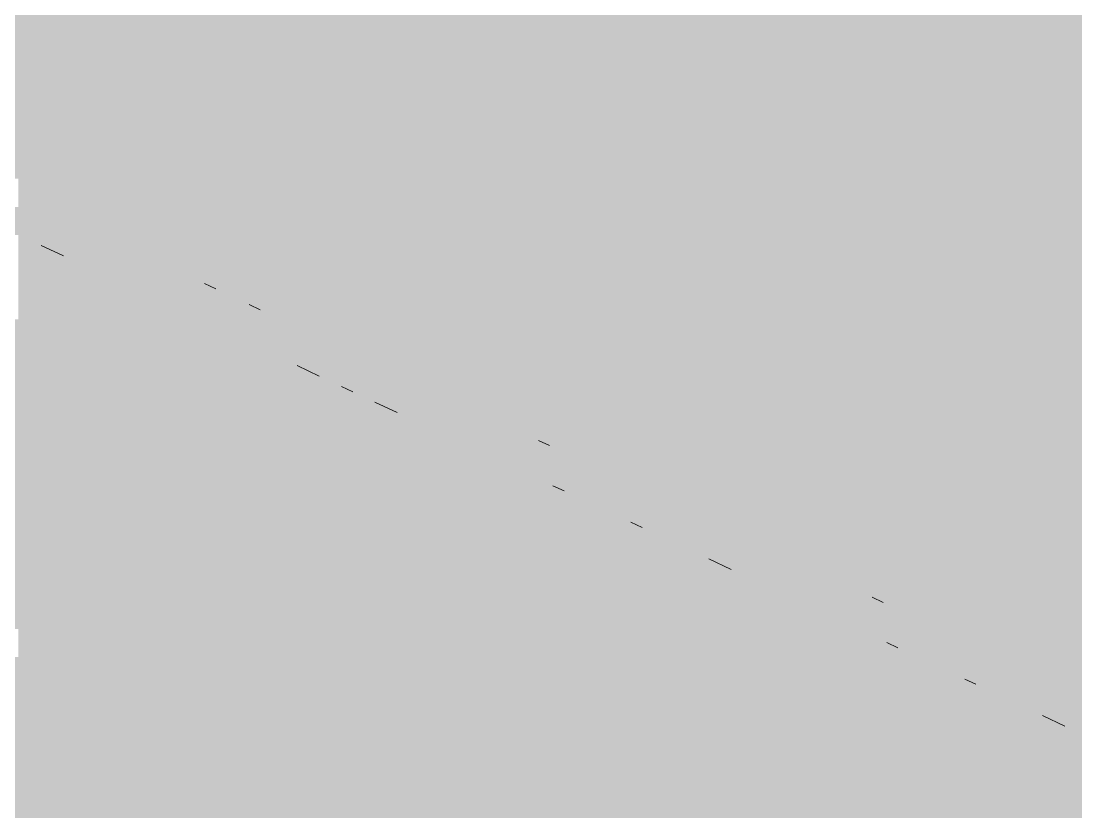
# Model space of a CAD drawing. Header units: millimetres. Extents: x 5 to 1315, y 5 to 292.
# Drawn here: x 1213.821 to 1217.435, y 90.086 to 92.795 of the extents above; entities that cross this region are included whole.
import ezdxf

# ---------------------------------------------------------------- set-up
doc = ezdxf.new("R2010")
doc.units = ezdxf.units.MM
doc.layers.add('EXISTING', color=7, linetype='Continuous')
doc.layers.add('IMAGES', color=7, linetype='Continuous')

# ---------------------------------------------------------------- blocks, each defined once
blk = doc.blocks.new('SHEET_03')
at = {"layer": 'EXISTING', "color": 250, "lineweight": 9}
for p, q in [((313.8895, 92.0261), (313.9657, 91.9903)), ((314.4875, 91.8773), (314.4494, 91.8952)), ((314.64, 91.8057), (314.6019, 91.8236)), ((314.7663, 91.6145), (314.8426, 91.5787)), ((314.9188, 91.5429), (314.957, 91.525)), ((315.0332, 91.4892), (315.1095, 91.4534)), ((315.6312, 91.3404), (315.5931, 91.3583)), ((315.6432, 91.2028), (315.6813, 91.1849)), ((315.9101, 91.0775), (315.9482, 91.0596)), ((316.1769, 90.9522), (316.2532, 90.9164)), ((316.7749, 90.8034), (316.7368, 90.8213)), ((316.7869, 90.6659), (316.8251, 90.648)), ((317.0538, 90.5406), (317.0919, 90.5227)), ((317.3207, 90.4153), (317.3969, 90.3795))]:
    blk.add_line(p, q, dxfattribs=at)
at = {"layer": 'IMAGES', "color": 7}
for points in [[(312.9436, 92.7366), (318.9182, 92.7366), (312.9436, 92.833), (318.9182, 92.833)], [(313.1364, 92.6402), (319.0145, 92.6402), (313.1364, 92.7366), (319.0145, 92.7366)], [(313.3291, 92.5438), (319.3036, 92.5438), (313.3291, 92.6402), (319.3036, 92.6402)], [(313.5218, 92.4474), (319.4, 92.4474), (313.5218, 92.5438), (319.4, 92.5438)], [(313.7145, 92.351), (319.4964, 92.351), (313.7145, 92.4474), (319.4964, 92.4474)], [(313.7145, 92.2546), (314.0036, 92.2546), (313.7145, 92.351), (314.0036, 92.351)], [(314.0036, 92.2546), (319.8818, 92.2546), (314.0036, 92.351), (319.8818, 92.351)], [(313.8109, 92.1582), (314.0036, 92.1582), (313.8109, 92.2546), (314.0036, 92.2546)], [(314.0036, 92.1582), (314.1964, 92.1582), (314.0036, 92.2546), (314.1964, 92.2546)], [(314.1964, 92.1582), (319.9782, 92.1582), (314.1964, 92.2546), (319.9782, 92.2546)], [(313.6182, 92.0618), (314.0036, 92.0618), (313.6182, 92.1582), (314.0036, 92.1582)], [(314.0036, 92.0618), (314.1, 92.0618), (314.0036, 92.1582), (314.1, 92.1582)], [(314.1, 92.0618), (314.1964, 92.0618), (314.1, 92.1582), (314.1964, 92.1582)], [(314.1964, 92.0618), (314.3891, 92.0618), (314.1964, 92.1582), (314.3891, 92.1582)], [(314.3891, 92.0618), (320.1709, 92.0618), (314.3891, 92.1582), (320.1709, 92.1582)], [(313.8109, 91.9654), (313.9073, 91.9654), (313.8109, 92.0618), (313.9073, 92.0618)], [(313.9073, 91.9654), (314.1, 91.9654), (313.9073, 92.0618), (314.1, 92.0618)], [(314.1, 91.9654), (314.1964, 91.9654), (314.1, 92.0618), (314.1964, 92.0618)], [(314.1964, 91.9654), (314.2927, 91.9654), (314.1964, 92.0618), (314.2927, 92.0618)], [(314.2927, 91.9654), (314.3891, 91.9654), (314.2927, 92.0618), (314.3891, 92.0618)], [(314.3891, 91.9654), (314.5818, 91.9654), (314.3891, 92.0618), (314.5818, 92.0618)], [(314.5818, 91.9654), (320.46, 91.9654), (314.5818, 92.0618), (320.46, 92.0618)], [(313.8109, 91.869), (313.9073, 91.869), (313.8109, 91.9654), (313.9073, 91.9654)], [(313.9073, 91.869), (314.1, 91.869), (313.9073, 91.9654), (314.1, 91.9654)], [(314.1, 91.869), (314.3891, 91.869), (314.1, 91.9654), (314.3891, 91.9654)], [(314.3891, 91.869), (314.4855, 91.869), (314.3891, 91.9654), (314.4855, 91.9654)], [(314.4855, 91.869), (314.5818, 91.869), (314.4855, 91.9654), (314.5818, 91.9654)], [(314.5818, 91.869), (314.6782, 91.869), (314.5818, 91.9654), (314.6782, 91.9654)], [(314.6782, 91.869), (314.7745, 91.869), (314.6782, 91.9654), (314.7745, 91.9654)], [(314.7745, 91.869), (320.5564, 91.869), (314.7745, 91.9654), (320.5564, 91.9654)], [(313.8109, 91.7726), (314.0036, 91.7726), (313.8109, 91.869), (314.0036, 91.869)], [(314.0036, 91.7726), (314.1, 91.7726), (314.0036, 91.869), (314.1, 91.869)], [(314.1, 91.7726), (314.1964, 91.7726), (314.1, 91.869), (314.1964, 91.869)], [(314.1964, 91.7726), (314.2927, 91.7726), (314.1964, 91.869), (314.2927, 91.869)], [(314.2927, 91.7726), (314.4855, 91.7726), (314.2927, 91.869), (314.4855, 91.869)], [(314.4855, 91.7726), (314.5818, 91.7726), (314.4855, 91.869), (314.5818, 91.869)], [(314.5818, 91.7726), (314.6782, 91.7726), (314.5818, 91.869), (314.6782, 91.869)], [(314.6782, 91.7726), (314.7745, 91.7726), (314.6782, 91.869), (314.7745, 91.869)], [(314.7745, 91.7726), (314.8709, 91.7726), (314.7745, 91.869), (314.8709, 91.869)], [(314.8709, 91.7726), (314.9673, 91.7726), (314.8709, 91.869), (314.9673, 91.869)], [(314.9673, 91.7726), (321.2309, 91.7726), (314.9673, 91.869), (321.2309, 91.869)], [(311.4982, 91.6762), (314.0036, 91.6762), (311.4982, 91.7726), (314.0036, 91.7726)], [(314.0036, 91.6762), (314.1, 91.6762), (314.0036, 91.7726), (314.1, 91.7726)], [(314.1, 91.6762), (314.1964, 91.6762), (314.1, 91.7726), (314.1964, 91.7726)], [(314.1964, 91.6762), (314.2927, 91.6762), (314.1964, 91.7726), (314.2927, 91.7726)], [(314.2927, 91.6762), (314.3891, 91.6762), (314.2927, 91.7726), (314.3891, 91.7726)], [(314.3891, 91.6762), (314.4855, 91.6762), (314.3891, 91.7726), (314.4855, 91.7726)], [(314.4855, 91.6762), (314.7745, 91.6762), (314.4855, 91.7726), (314.7745, 91.7726)], [(314.7745, 91.6762), (314.8709, 91.6762), (314.7745, 91.7726), (314.8709, 91.7726)], [(314.8709, 91.6762), (314.9673, 91.6762), (314.8709, 91.7726), (314.9673, 91.7726)], [(314.9673, 91.6762), (315.16, 91.6762), (314.9673, 91.7726), (315.16, 91.7726)], [(315.16, 91.6762), (321.1345, 91.6762), (315.16, 91.7726), (321.1345, 91.7726)], [(311.98, 91.5798), (314.1964, 91.5798), (311.98, 91.6762), (314.1964, 91.6762)], [(314.1964, 91.5798), (314.2927, 91.5798), (314.1964, 91.6762), (314.2927, 91.6762)], [(314.2927, 91.5798), (314.3891, 91.5798), (314.2927, 91.6762), (314.3891, 91.6762)], [(314.3891, 91.5798), (314.4855, 91.5798), (314.3891, 91.6762), (314.4855, 91.6762)], [(314.4855, 91.5798), (314.5818, 91.5798), (314.4855, 91.6762), (314.5818, 91.6762)], [(314.5818, 91.5798), (314.6782, 91.5798), (314.5818, 91.6762), (314.6782, 91.6762)], [(314.6782, 91.5798), (314.8709, 91.5798), (314.6782, 91.6762), (314.8709, 91.6762)], [(314.8709, 91.5798), (314.9673, 91.5798), (314.8709, 91.6762), (314.9673, 91.6762)], [(314.9673, 91.5798), (315.0636, 91.5798), (314.9673, 91.6762), (315.0636, 91.6762)], [(315.0636, 91.5798), (315.16, 91.5798), (315.0636, 91.6762), (315.16, 91.6762)], [(315.16, 91.5798), (315.4491, 91.5798), (315.16, 91.6762), (315.4491, 91.6762)], [(315.4491, 91.5798), (321.3273, 91.5798), (315.4491, 91.6762), (321.3273, 91.6762)], [(312.0764, 91.4834), (314.3891, 91.4834), (312.0764, 91.5798), (314.3891, 91.5798)], [(314.3891, 91.4834), (314.4855, 91.4834), (314.3891, 91.5798), (314.4855, 91.5798)], [(314.4855, 91.4834), (314.5818, 91.4834), (314.4855, 91.5798), (314.5818, 91.5798)], [(314.5818, 91.4834), (314.6782, 91.4834), (314.5818, 91.5798), (314.6782, 91.5798)], [(314.6782, 91.4834), (314.7745, 91.4834), (314.6782, 91.5798), (314.7745, 91.5798)], [(314.7745, 91.4834), (314.8709, 91.4834), (314.7745, 91.5798), (314.8709, 91.5798)], [(314.8709, 91.4834), (315.16, 91.4834), (314.8709, 91.5798), (315.16, 91.5798)], [(315.16, 91.4834), (315.2564, 91.4834), (315.16, 91.5798), (315.2564, 91.5798)], [(315.2564, 91.4834), (315.3527, 91.4834), (315.2564, 91.5798), (315.3527, 91.5798)], [(315.3527, 91.4834), (315.4491, 91.4834), (315.3527, 91.5798), (315.4491, 91.5798)], [(315.4491, 91.4834), (315.5455, 91.4834), (315.4491, 91.5798), (315.5455, 91.5798)], [(315.5455, 91.4834), (321.7127, 91.4834), (315.5455, 91.5798), (321.7127, 91.5798)], [(312.4618, 91.387), (314.5818, 91.387), (312.4618, 91.4834), (314.5818, 91.4834)], [(314.5818, 91.387), (314.6782, 91.387), (314.5818, 91.4834), (314.6782, 91.4834)], [(314.6782, 91.387), (314.8709, 91.387), (314.6782, 91.4834), (314.8709, 91.4834)], [(314.8709, 91.387), (314.9673, 91.387), (314.8709, 91.4834), (314.9673, 91.4834)], [(314.9673, 91.387), (315.0636, 91.387), (314.9673, 91.4834), (315.0636, 91.4834)], [(315.0636, 91.387), (315.3527, 91.387), (315.0636, 91.4834), (315.3527, 91.4834)], [(315.3527, 91.387), (315.4491, 91.387), (315.3527, 91.4834), (315.4491, 91.4834)], [(315.4491, 91.387), (315.5455, 91.387), (315.4491, 91.4834), (315.5455, 91.4834)], [(315.5455, 91.387), (315.6418, 91.387), (315.5455, 91.4834), (315.6418, 91.4834)], [(315.6418, 91.387), (315.7382, 91.387), (315.6418, 91.4834), (315.7382, 91.4834)], [(315.7382, 91.387), (315.8345, 91.387), (315.7382, 91.4834), (315.8345, 91.4834)], [(315.8345, 91.387), (321.7127, 91.387), (315.8345, 91.4834), (321.7127, 91.4834)], [(312.5582, 91.2906), (314.8709, 91.2906), (312.5582, 91.387), (314.8709, 91.387)], [(314.8709, 91.2906), (314.9673, 91.2906), (314.8709, 91.387), (314.9673, 91.387)], [(314.9673, 91.2906), (315.0636, 91.2906), (314.9673, 91.387), (315.0636, 91.387)], [(315.0636, 91.2906), (315.16, 91.2906), (315.0636, 91.387), (315.16, 91.387)], [(315.16, 91.2906), (315.2564, 91.2906), (315.16, 91.387), (315.2564, 91.387)], [(315.2564, 91.2906), (315.3527, 91.2906), (315.2564, 91.387), (315.3527, 91.387)], [(315.3527, 91.2906), (315.5455, 91.2906), (315.3527, 91.387), (315.5455, 91.387)], [(315.5455, 91.2906), (315.6418, 91.2906), (315.5455, 91.387), (315.6418, 91.387)], [(315.6418, 91.2906), (315.7382, 91.2906), (315.6418, 91.387), (315.7382, 91.387)], [(315.7382, 91.2906), (315.8345, 91.2906), (315.7382, 91.387), (315.8345, 91.387)], [(315.8345, 91.2906), (315.9309, 91.2906), (315.8345, 91.387), (315.9309, 91.387)], [(315.9309, 91.2906), (316.0273, 91.2906), (315.9309, 91.387), (316.0273, 91.387)], [(316.0273, 91.2906), (321.8091, 91.2906), (316.0273, 91.387), (321.8091, 91.387)], [(312.6545, 91.1942), (314.9673, 91.1942), (312.6545, 91.2906), (314.9673, 91.2906)], [(314.9673, 91.1942), (315.2564, 91.1942), (314.9673, 91.2906), (315.2564, 91.2906)], [(315.2564, 91.1942), (315.3527, 91.1942), (315.2564, 91.2906), (315.3527, 91.2906)], [(315.3527, 91.1942), (315.4491, 91.1942), (315.3527, 91.2906), (315.4491, 91.2906)], [(315.4491, 91.1942), (315.5455, 91.1942), (315.4491, 91.2906), (315.5455, 91.2906)], [(315.5455, 91.1942), (315.7382, 91.1942), (315.5455, 91.2906), (315.7382, 91.2906)], [(315.7382, 91.1942), (315.8345, 91.1942), (315.7382, 91.2906), (315.8345, 91.2906)], [(315.8345, 91.1942), (315.9309, 91.1942), (315.8345, 91.2906), (315.9309, 91.2906)], [(315.9309, 91.1942), (316.0273, 91.1942), (315.9309, 91.2906), (316.0273, 91.2906)], [(316.0273, 91.1942), (316.1236, 91.1942), (316.0273, 91.2906), (316.1236, 91.2906)], [(316.1236, 91.1942), (316.3164, 91.1942), (316.1236, 91.2906), (316.3164, 91.2906)], [(316.3164, 91.1942), (322.2909, 91.1942), (316.3164, 91.2906), (322.2909, 91.2906)], [(313.04, 91.0978), (315.3527, 91.0978), (313.04, 91.1942), (315.3527, 91.1942)], [(315.3527, 91.0978), (315.4491, 91.0978), (315.3527, 91.1942), (315.4491, 91.1942)], [(315.4491, 91.0978), (315.5455, 91.0978), (315.4491, 91.1942), (315.5455, 91.1942)], [(315.5455, 91.0978), (315.6418, 91.0978), (315.5455, 91.1942), (315.6418, 91.1942)], [(315.6418, 91.0978), (315.9309, 91.0978), (315.6418, 91.1942), (315.9309, 91.1942)], [(315.9309, 91.0978), (316.0273, 91.0978), (315.9309, 91.1942), (316.0273, 91.1942)], [(316.0273, 91.0978), (316.1236, 91.0978), (316.0273, 91.1942), (316.1236, 91.1942)], [(316.1236, 91.0978), (316.3164, 91.0978), (316.1236, 91.1942), (316.3164, 91.1942)], [(316.3164, 91.0978), (316.4127, 91.0978), (316.3164, 91.1942), (316.4127, 91.1942)], [(316.4127, 91.0978), (322.2909, 91.0978), (316.4127, 91.1942), (322.2909, 91.1942)], [(313.1364, 91.0014), (315.4491, 91.0014), (313.1364, 91.0978), (315.4491, 91.0978)], [(315.4491, 91.0014), (315.6418, 91.0014), (315.4491, 91.0978), (315.6418, 91.0978)], [(315.6418, 91.0014), (315.7382, 91.0014), (315.6418, 91.0978), (315.7382, 91.0978)], [(315.7382, 91.0014), (315.8345, 91.0014), (315.7382, 91.0978), (315.8345, 91.0978)], [(315.8345, 91.0014), (315.9309, 91.0014), (315.8345, 91.0978), (315.9309, 91.0978)], [(315.9309, 91.0014), (316.22, 91.0014), (315.9309, 91.0978), (316.22, 91.0978)], [(316.22, 91.0014), (316.3164, 91.0014), (316.22, 91.0978), (316.3164, 91.0978)], [(316.3164, 91.0014), (316.4127, 91.0014), (316.3164, 91.0978), (316.4127, 91.0978)], [(316.4127, 91.0014), (316.6055, 91.0014), (316.4127, 91.0978), (316.6055, 91.0978)], [(316.6055, 91.0014), (322.3873, 91.0014), (316.6055, 91.0978), (322.3873, 91.0978)], [(313.2327, 90.905), (315.6418, 90.905), (313.2327, 91.0014), (315.6418, 91.0014)], [(315.6418, 90.905), (315.7382, 90.905), (315.6418, 91.0014), (315.7382, 91.0014)], [(315.7382, 90.905), (315.8345, 90.905), (315.7382, 91.0014), (315.8345, 91.0014)], [(315.8345, 90.905), (315.9309, 90.905), (315.8345, 91.0014), (315.9309, 91.0014)], [(315.9309, 90.905), (316.0273, 90.905), (315.9309, 91.0014), (316.0273, 91.0014)], [(316.0273, 90.905), (316.4127, 90.905), (316.0273, 91.0014), (316.4127, 91.0014)], [(316.4127, 90.905), (316.5091, 90.905), (316.4127, 91.0014), (316.5091, 91.0014)], [(316.5091, 90.905), (316.6055, 90.905), (316.5091, 91.0014), (316.6055, 91.0014)], [(316.6055, 90.905), (316.7982, 90.905), (316.6055, 91.0014), (316.7982, 91.0014)], [(316.7982, 90.905), (316.8945, 90.905), (316.7982, 91.0014), (316.8945, 91.0014)], [(316.8945, 90.905), (322.8691, 90.905), (316.8945, 91.0014), (322.8691, 91.0014)], [(313.1364, 90.8086), (315.8345, 90.8086), (313.1364, 90.905), (315.8345, 90.905)], [(315.8345, 90.8086), (316.0273, 90.8086), (315.8345, 90.905), (316.0273, 90.905)], [(316.0273, 90.8086), (316.1236, 90.8086), (316.0273, 90.905), (316.1236, 90.905)], [(316.1236, 90.8086), (316.22, 90.8086), (316.1236, 90.905), (316.22, 90.905)], [(316.22, 90.8086), (316.3164, 90.8086), (316.22, 90.905), (316.3164, 90.905)], [(316.3164, 90.8086), (316.4127, 90.8086), (316.3164, 90.905), (316.4127, 90.905)], [(316.4127, 90.8086), (316.6055, 90.8086), (316.4127, 90.905), (316.6055, 90.905)], [(316.6055, 90.8086), (316.7018, 90.8086), (316.6055, 90.905), (316.7018, 90.905)], [(316.7018, 90.8086), (316.7982, 90.8086), (316.7018, 90.905), (316.7982, 90.905)], [(316.7982, 90.8086), (316.8945, 90.8086), (316.7982, 90.905), (316.8945, 90.905)], [(316.8945, 90.8086), (317.0873, 90.8086), (316.8945, 90.905), (317.0873, 90.905)], [(317.0873, 90.8086), (322.8691, 90.8086), (317.0873, 90.905), (322.8691, 90.905)], [(313.1364, 90.7122), (316.0273, 90.7122), (313.1364, 90.8086), (316.0273, 90.8086)], [(316.0273, 90.7122), (316.1236, 90.7122), (316.0273, 90.8086), (316.1236, 90.8086)], [(316.1236, 90.7122), (316.3164, 90.7122), (316.1236, 90.8086), (316.3164, 90.8086)], [(316.3164, 90.7122), (316.4127, 90.7122), (316.3164, 90.8086), (316.4127, 90.8086)], [(316.4127, 90.7122), (316.5091, 90.7122), (316.4127, 90.8086), (316.5091, 90.8086)], [(316.5091, 90.7122), (316.7982, 90.7122), (316.5091, 90.8086), (316.7982, 90.8086)], [(316.7982, 90.7122), (316.8945, 90.7122), (316.7982, 90.8086), (316.8945, 90.8086)], [(316.8945, 90.7122), (316.9909, 90.7122), (316.8945, 90.8086), (316.9909, 90.8086)], [(316.9909, 90.7122), (317.0873, 90.7122), (316.9909, 90.8086), (317.0873, 90.8086)], [(317.0873, 90.7122), (317.1836, 90.7122), (317.0873, 90.8086), (317.1836, 90.8086)], [(317.1836, 90.7122), (317.28, 90.7122), (317.1836, 90.8086), (317.28, 90.8086)], [(317.28, 90.7122), (322.9655, 90.7122), (317.28, 90.8086), (322.9655, 90.8086)], [(313.8109, 90.6158), (316.3164, 90.6158), (313.8109, 90.7122), (316.3164, 90.7122)], [(316.3164, 90.6158), (316.4127, 90.6158), (316.3164, 90.7122), (316.4127, 90.7122)], [(316.4127, 90.5194), (316.5091, 90.5194), (316.4127, 90.7122), (316.5091, 90.7122)], [(316.5091, 90.6158), (316.6055, 90.6158), (316.5091, 90.7122), (316.6055, 90.7122)], [(316.6055, 90.6158), (316.7018, 90.6158), (316.6055, 90.7122), (316.7018, 90.7122)], [(316.7018, 90.6158), (316.7982, 90.6158), (316.7018, 90.7122), (316.7982, 90.7122)], [(316.7982, 90.6158), (316.9909, 90.6158), (316.7982, 90.7122), (316.9909, 90.7122)], [(316.9909, 90.6158), (317.0873, 90.6158), (316.9909, 90.7122), (317.0873, 90.7122)], [(317.0873, 90.6158), (317.1836, 90.6158), (317.0873, 90.7122), (317.1836, 90.7122)], [(317.1836, 90.6158), (317.28, 90.6158), (317.1836, 90.7122), (317.28, 90.7122)], [(317.28, 90.6158), (317.4727, 90.6158), (317.28, 90.7122), (317.4727, 90.7122)], [(312.5582, 90.5194), (314.1964, 90.5194), (312.5582, 90.6158), (314.1964, 90.6158)], [(314.1964, 90.5194), (314.2927, 90.5194), (314.1964, 90.6158), (314.2927, 90.6158)], [(314.2927, 90.5194), (316.4127, 90.5194), (314.2927, 90.6158), (316.4127, 90.6158)], [(316.5091, 90.5194), (316.7018, 90.5194), (316.5091, 90.6158), (316.7018, 90.6158)], [(316.7018, 90.5194), (316.7982, 90.5194), (316.7018, 90.6158), (316.7982, 90.6158)], [(316.7982, 90.5194), (316.8945, 90.5194), (316.7982, 90.6158), (316.8945, 90.6158)], [(316.8945, 90.5194), (317.1836, 90.5194), (316.8945, 90.6158), (317.1836, 90.6158)], [(317.1836, 90.5194), (317.28, 90.5194), (317.1836, 90.6158), (317.28, 90.6158)], [(317.28, 90.5194), (317.3764, 90.5194), (317.28, 90.6158), (317.3764, 90.6158)], [(317.3764, 90.5194), (317.4727, 90.5194), (317.3764, 90.6158), (317.4727, 90.6158)], [(312.7509, 90.423), (314.1964, 90.423), (312.7509, 90.5194), (314.1964, 90.5194)], [(314.1964, 90.423), (314.2927, 90.423), (314.1964, 90.5194), (314.2927, 90.5194)], [(314.2927, 90.423), (316.7018, 90.423), (314.2927, 90.5194), (316.7018, 90.5194)], [(316.7018, 90.423), (316.8945, 90.423), (316.7018, 90.5194), (316.8945, 90.5194)], [(316.8945, 90.423), (316.9909, 90.423), (316.8945, 90.5194), (316.9909, 90.5194)], [(316.9909, 90.423), (317.0873, 90.423), (316.9909, 90.5194), (317.0873, 90.5194)], [(317.0873, 90.423), (317.3764, 90.423), (317.0873, 90.5194), (317.3764, 90.5194)], [(317.3764, 90.423), (317.4727, 90.423), (317.3764, 90.5194), (317.4727, 90.5194)], [(312.7509, 90.3266), (314.1, 90.3266), (312.7509, 90.423), (314.1, 90.423)], [(314.1, 90.3266), (314.1964, 90.3266), (314.1, 90.423), (314.1964, 90.423)], [(314.1964, 90.3266), (314.2927, 90.3266), (314.1964, 90.423), (314.2927, 90.423)], [(314.2927, 90.3266), (314.3891, 90.3266), (314.2927, 90.423), (314.3891, 90.423)], [(314.3891, 90.3266), (316.8945, 90.3266), (314.3891, 90.423), (316.8945, 90.423)], [(316.8945, 90.3266), (317.0873, 90.3266), (316.8945, 90.423), (317.0873, 90.423)], [(317.0873, 90.3266), (317.1836, 90.3266), (317.0873, 90.423), (317.1836, 90.423)], [(317.1836, 90.3266), (317.28, 90.3266), (317.1836, 90.423), (317.28, 90.423)], [(317.28, 90.3266), (317.3764, 90.3266), (317.28, 90.423), (317.3764, 90.423)], [(317.3764, 90.3266), (317.6655, 90.3266), (317.3764, 90.423), (317.6655, 90.423)], [(312.8473, 90.2302), (314.1964, 90.2302), (312.8473, 90.3266), (314.1964, 90.3266)], [(314.1964, 90.2302), (314.2927, 90.2302), (314.1964, 90.3266), (314.2927, 90.3266)], [(314.2927, 90.2302), (314.6782, 90.2302), (314.2927, 90.3266), (314.6782, 90.3266)], [(314.6782, 90.2302), (314.8709, 90.2302), (314.6782, 90.3266), (314.8709, 90.3266)], [(314.8709, 90.2302), (317.0873, 90.2302), (314.8709, 90.3266), (317.0873, 90.3266)], [(317.0873, 90.2302), (317.1836, 90.2302), (317.0873, 90.3266), (317.1836, 90.3266)], [(317.1836, 90.2302), (317.28, 90.2302), (317.1836, 90.3266), (317.28, 90.3266)], [(317.28, 90.2302), (317.3764, 90.2302), (317.28, 90.3266), (317.3764, 90.3266)], [(317.3764, 90.2302), (317.4727, 90.2302), (317.3764, 90.3266), (317.4727, 90.3266)], [(313.04, 90.1338), (314.5818, 90.1338), (313.04, 90.2302), (314.5818, 90.2302)], [(314.5818, 90.1338), (314.6782, 90.1338), (314.5818, 90.2302), (314.6782, 90.2302)], [(314.6782, 90.1338), (314.8709, 90.1338), (314.6782, 90.2302), (314.8709, 90.2302)], [(314.8709, 90.1338), (315.0636, 90.1338), (314.8709, 90.2302), (315.0636, 90.2302)], [(315.0636, 90.1338), (317.28, 90.1338), (315.0636, 90.2302), (317.28, 90.2302)], [(317.28, 90.1338), (317.4727, 90.1338), (317.28, 90.2302), (317.4727, 90.2302)], [(313.1364, 90.0374), (314.5818, 90.0374), (313.1364, 90.1338), (314.5818, 90.1338)], [(314.5818, 90.0374), (314.6782, 90.0374), (314.5818, 90.1338), (314.6782, 90.1338)], [(314.6782, 90.0374), (315.0636, 90.0374), (314.6782, 90.1338), (315.0636, 90.1338)], [(315.0636, 90.0374), (315.16, 90.0374), (315.0636, 90.1338), (315.16, 90.1338)], [(315.16, 90.0374), (317.4727, 90.0374), (315.16, 90.1338), (317.4727, 90.1338)]]:
    blk.add_solid(points, dxfattribs=at)

msp = doc.modelspace()

# ---------------------------------------------------------------- block references
msp.add_blockref('SHEET_03', (900, 0))

doc.saveas('drawing.dxf')
